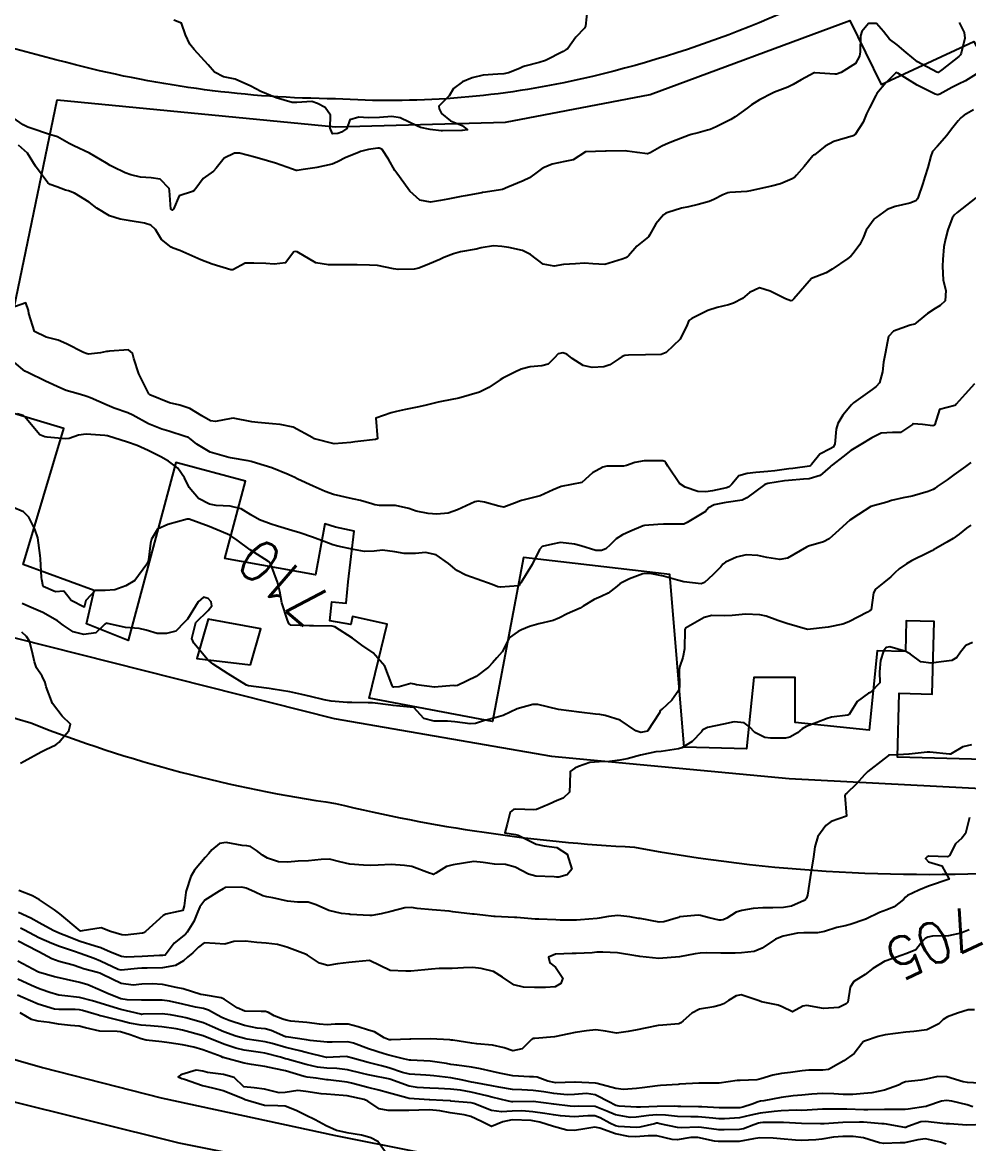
# Model space of a CAD drawing. Header units: metres. Extents: x 292545 to 299085, y 7450245 to 7463078.
# Drawn here: x 293014.6 to 293106.2, y 7462746.6 to 7462855.1 of the extents above; entities that cross this region are included whole.
import ezdxf
from ezdxf.enums import TextEntityAlignment as Align

# ---------------------------------------------------------------- set-up
doc = ezdxf.new("R2010")
doc.units = ezdxf.units.M
for name, color, linetype in [('Cotas', 45, 'Continuous'), ('Curvas de Nivel 1m', 11, 'Continuous'), ('Curvas de Nivel 5m', 15, 'Continuous'), ('Edificações', 30, 'Continuous'), ('Linha Férrea', 20, 'Continuous'), ('Vias Primárias', 230, 'Continuous')]:
    doc.layers.add(name, color=color, linetype=linetype)
doc.styles.add('Style-STANDARD', font='STANDARD.shx')

msp = doc.modelspace()

# ---------------------------------------------------------------- linework, layer by layer
at = {"layer": 'Curvas de Nivel 1m', "flags": 128}
for points, elevation in [([(293069.28, 7462856.59), (293069.09, 7462854.76), (293069.01, 7462854.59), (293068.15, 7462853.7), (293067.38, 7462852.61), (293067.3, 7462852.54), (293067.23, 7462852.5), (293066.94, 7462852.32), (293065.22, 7462851.46), (293064.61, 7462851.25), (293063.22, 7462850.91), (293063.04, 7462850.84), (293062.7, 7462850.67), (293061.65, 7462850.24), (293061.21, 7462850.15), (293060.62, 7462850.11), (293059.21, 7462850.04), (293058.14, 7462849.78), (293057.2, 7462849.39), (293056.32, 7462848.74), (293055.91, 7462848.02), (293055.17, 7462847.29), (293054.9, 7462847.03), (293054.94, 7462846.76), (293055.16, 7462846.31), (293056.02, 7462845.62), (293057.15, 7462845.16), (293057.67, 7462844.72), (293057.2, 7462844.67), (293057.14, 7462844.67), (293055.26, 7462844.64), (293055.14, 7462844.64), (293054.08, 7462844.77), (293053.14, 7462844.96), (293052.83, 7462845.1), (293051.15, 7462845.9), (293050.37, 7462846.03), (293049.15, 7462845.93), (293048.08, 7462845.91), (293047.15, 7462845.97), (293046.3, 7462845.71), (293046.01, 7462844.86), (293045.5, 7462844.5), (293045.14, 7462844.39), (293044.6, 7462844.34), (293044.38, 7462844.88), (293044.41, 7462846.14), (293043.9, 7462846.89), (293043.17, 7462847.28), (293042.6, 7462847.48), (293041.17, 7462847.37), (293040.72, 7462847.38), (293039.18, 7462847.83), (293037.69, 7462848.46), (293037.19, 7462848.71), (293036.72, 7462848.97), (293035.2, 7462849.65), (293034.08, 7462849.88), (293033.21, 7462850.32), (293032.57, 7462851.03), (293031.24, 7462852.51), (293030.8, 7462853.04), (293030.38, 7462853.92), (293030, 7462855.05), (293029.27, 7462855.34)], 716), ([(293106.9, 7462850.14), (293105.86, 7462849.49), (293105.2, 7462849.16), (293104.54, 7462848.83), (293103.38, 7462848.19), (293103.18, 7462848.13), (293102.92, 7462848.19), (293101.2, 7462849.05), (293099.32, 7462850.23), (293099.21, 7462850.27), (293099.08, 7462850.23), (293098.15, 7462849.29), (293097.29, 7462848.26), (293097.25, 7462848.19), (293097.18, 7462848.07), (293096.57, 7462846.87), (293096.3, 7462846.27), (293095.95, 7462845.48), (293095.2, 7462844.28), (293095.17, 7462844.24), (293095.13, 7462844.21), (293095.01, 7462844.16), (293093.13, 7462843.6), (293092.29, 7462843.16), (293091.24, 7462842.33), (293091.17, 7462842.27), (293091.11, 7462842.21), (293090.24, 7462841.2), (293089.52, 7462840.35), (293089.31, 7462840.13), (293089.09, 7462839.98), (293087.95, 7462839.5), (293087.08, 7462839.28), (293086.34, 7462839.12), (293085.07, 7462838.82), (293084.7, 7462838.77), (293083.07, 7462838.67), (293082.86, 7462838.64), (293082.39, 7462838.44), (293081.53, 7462837.98), (293081.06, 7462837.81), (293080, 7462837.52), (293079.06, 7462837.29), (293078.4, 7462837.14), (293077.05, 7462836.72), (293076.88, 7462836.66), (293076.63, 7462836.5), (293075.9, 7462835.64), (293075.29, 7462834.52), (293075.18, 7462834.36), (293075.02, 7462834.23), (293074.07, 7462833.47), (293073.26, 7462832.54), (293073.12, 7462832.41), (293072.99, 7462832.35), (293072.66, 7462832.21), (293070.98, 7462831.7), (293069.81, 7462831.76), (293068.99, 7462831.83), (293068.13, 7462831.75), (293066.98, 7462831.68), (293066.07, 7462831.55), (293064.99, 7462831.74), (293063.79, 7462832.65), (293063.01, 7462833.05), (293061.67, 7462833.34), (293061.01, 7462833.44), (293060.21, 7462833.5), (293059.01, 7462833.3), (293058.53, 7462833.19), (293057, 7462832.92), (293056.33, 7462832.74), (293055.39, 7462832.36), (293054.99, 7462832.19), (293054.01, 7462831.75), (293052.98, 7462831.33), (293052.51, 7462831.25), (293050.98, 7462831.22), (293050.52, 7462831.28), (293048.98, 7462831.59), (293048.18, 7462831.64), (293046.99, 7462831.66), (293046.19, 7462831.66), (293044.98, 7462831.65), (293044.22, 7462831.65), (293042.99, 7462831.85), (293041.19, 7462832.92), (293041, 7462832.97), (293040.89, 7462832.92), (293040.07, 7462831.85), (293038.98, 7462831.72), (293038.15, 7462831.79), (293036.99, 7462831.83), (293036.16, 7462831.81), (293034.98, 7462831.19), (293034.77, 7462831.19), (293032.98, 7462831.73), (293031.86, 7462832.16), (293031, 7462832.53), (293029.84, 7462833.06), (293029.21, 7462833.28), (293029.01, 7462833.36), (293028.07, 7462834.13), (293027.48, 7462835.08), (293027.03, 7462835.5), (293026.43, 7462835.7), (293025.04, 7462835.92), (293024.06, 7462836.1), (293023.04, 7462836.42), (293021.82, 7462837.15), (293021.06, 7462837.72), (293019.65, 7462838.59), (293019.07, 7462838.82), (293018.79, 7462838.9), (293017.95, 7462839.2), (293017.31, 7462839.44), (293017.08, 7462839.61), (293015.89, 7462841.22), (293015.11, 7462842.47), (293014.24, 7462843.24)], 714), ([(293106.64, 7462846.67), (293105.75, 7462846.15), (293105.41, 7462845.91), (293105.15, 7462845.6), (293104.51, 7462844.8), (293104.05, 7462844.18), (293103.12, 7462843.11), (293102.66, 7462842.65), (293102.5, 7462842.2), (293102.21, 7462841.09), (293101.94, 7462840.2), (293101.73, 7462839.55), (293101.29, 7462838.21), (293101.22, 7462838.05), (293101.06, 7462837.87), (293100.48, 7462837.64), (293099.05, 7462837.32), (293098.28, 7462837.02), (293097.21, 7462836.26), (293097.12, 7462836.18), (293097.04, 7462836.09), (293096.27, 7462835.03), (293095.96, 7462834.27), (293095.65, 7462833.64), (293095, 7462832.75), (293094.77, 7462832.51), (293094.47, 7462832.29), (293092.98, 7462831.24), (293092.39, 7462830.9), (293090.97, 7462830.33), (293089.27, 7462828.36), (293089.1, 7462828.21), (293088.95, 7462828.17), (293088.46, 7462828.36), (293086.96, 7462829.11), (293085.92, 7462829.44), (293084.96, 7462829), (293084.3, 7462828.41), (293083.41, 7462827.96), (293082.94, 7462827.8), (293081.85, 7462827.53), (293080.93, 7462827.24), (293080.41, 7462826.98), (293079.39, 7462826.47), (293079.1, 7462826.28), (293078.92, 7462825.84), (293078.27, 7462824.48), (293076.89, 7462823.17), (293076.41, 7462822.98), (293074.89, 7462822.94), (293073.26, 7462822.92), (293072.89, 7462822.87), (293072.65, 7462822.78), (293072.31, 7462822.56), (293071.45, 7462821.99), (293070.87, 7462821.8), (293069.73, 7462821.73), (293068.87, 7462821.91), (293067.82, 7462822.61), (293067.29, 7462823.01), (293066.89, 7462823.15), (293066.46, 7462823.06), (293066.08, 7462822.63), (293065.48, 7462822.03), (293064.87, 7462821.87), (293063.74, 7462821.78), (293062.87, 7462821.55), (293062.25, 7462821.28), (293061.1, 7462820.69), (293060.85, 7462820.53), (293059.75, 7462819.79), (293058.84, 7462819.32), (293056.83, 7462818.74), (293055.15, 7462818.43), (293054.83, 7462818.36), (293053.55, 7462818.05), (293052.82, 7462817.89), (293051.67, 7462817.65), (293050.82, 7462817.46), (293050.3, 7462817.33), (293048.81, 7462816.83), (293048.96, 7462814.83), (293048.84, 7462814.77), (293048.78, 7462814.76), (293047.07, 7462814.56), (293046.78, 7462814.53), (293046.39, 7462814.47), (293044.78, 7462814.32), (293042.86, 7462814.82), (293042.78, 7462814.86), (293042.75, 7462814.87), (293042.7, 7462814.9), (293040.8, 7462815.94), (293039.55, 7462816.2), (293038.8, 7462816.26), (293037.38, 7462816.39), (293036.81, 7462816.46), (293035, 7462816.81), (293034.81, 7462816.8), (293033.31, 7462816.51), (293032.81, 7462816.57), (293031.96, 7462817.03), (293030.82, 7462817.75), (293029.84, 7462818.07), (293028.83, 7462818.3), (293026.94, 7462819.09), (293026.83, 7462819.17), (293025.88, 7462821.1), (293025.39, 7462822.6), (293025.25, 7462823.11), (293024.89, 7462823.44), (293023.04, 7462823.3), (293022.88, 7462823.27), (293022.76, 7462823.26), (293022.17, 7462823.15), (293021.02, 7462823.02), (293020.88, 7462823.04), (293020.52, 7462823.16), (293018.89, 7462824.01), (293018.07, 7462824.36), (293016.9, 7462824.67), (293015.78, 7462825.22), (293015.22, 7462826.94), (293015.19, 7462827.23), (293014.94, 7462827.98), (293012.93, 7462827.26)], 713), ([(293106.86, 7462838.14), (293105.05, 7462836.74), (293104.76, 7462836.46), (293104.58, 7462836.17), (293104.15, 7462835.06), (293103.92, 7462834.18), (293103.78, 7462833.41), (293103.68, 7462832.18), (293103.63, 7462831.54), (293103.69, 7462830.18), (293103.96, 7462829.18), (293103.91, 7462828.18), (293103.41, 7462827.72), (293102.94, 7462827.42), (293102.18, 7462826.95), (293101.29, 7462826.21), (293101.09, 7462826.04), (293100.92, 7462825.93), (293100.52, 7462825.82), (293098.91, 7462825.24), (293098.43, 7462824.72), (293098.32, 7462824.25), (293098.09, 7462823.04), (293097.94, 7462822.25), (293097.82, 7462821.29), (293097.53, 7462820.25), (293097.23, 7462819.87), (293096.85, 7462819.58), (293095.04, 7462818.29), (293094.92, 7462818.2), (293094.83, 7462818.12), (293094.01, 7462817.11), (293093.52, 7462816.3), (293093.35, 7462815.75), (293093.22, 7462814.31), (293093.07, 7462814.02), (293092.78, 7462813.86), (293091.76, 7462813.34), (293090.97, 7462812.33), (293090.87, 7462812.22), (293090.76, 7462812.18), (293089.15, 7462811.96), (293088.76, 7462811.91), (293087.42, 7462811.71), (293086.75, 7462811.64), (293085.58, 7462811.56), (293084.75, 7462811.47), (293083.93, 7462811.23), (293083.25, 7462810.42), (293083, 7462810.16), (293082.73, 7462810.06), (293081.38, 7462809.78), (293080.73, 7462809.68), (293079.98, 7462809.71), (293078.73, 7462810.13), (293078.2, 7462810.49), (293077.07, 7462812.18), (293076.88, 7462812.5), (293076.76, 7462812.62), (293076.57, 7462812.7), (293074.76, 7462812.7), (293073.87, 7462812.53), (293073.08, 7462812.22), (293072.76, 7462812.16), (293071.16, 7462812.16), (293070.76, 7462812.08), (293069.79, 7462811.54), (293068.73, 7462810.59), (293066.73, 7462810.19), (293065.98, 7462809.89), (293064.72, 7462809.31), (293062.91, 7462808.86), (293062.71, 7462808.79), (293062.49, 7462808.67), (293061.19, 7462808.2), (293060.71, 7462808.29), (293059.31, 7462808.7), (293058.71, 7462808.79), (293058.38, 7462808.71), (293056.7, 7462807.93), (293055.82, 7462807.63), (293054.7, 7462807.52), (293053.88, 7462807.59), (293052.7, 7462807.81), (293052, 7462808.08), (293050.71, 7462808.35), (293049.16, 7462808.37), (293048.71, 7462808.44), (293048.41, 7462808.53), (293047.31, 7462808.84), (293046.71, 7462808.99), (293046.55, 7462809.02), (293044.72, 7462809.42), (293043.9, 7462809.71), (293042.73, 7462810.25), (293041.27, 7462810.92), (293040.9, 7462811.09), (293040.75, 7462811.16), (293040.32, 7462811.37), (293038.75, 7462812.02), (293037.25, 7462812.47), (293036.76, 7462812.61), (293036.47, 7462812.69), (293034.76, 7462812.97), (293034.57, 7462813), (293032.77, 7462813.54), (293031.5, 7462814.31), (293030.78, 7462814.87), (293030.67, 7462814.93), (293030.35, 7462815.05), (293028.79, 7462815.55), (293028.11, 7462815.76), (293026.8, 7462816.27), (293025.29, 7462817.11), (293024.82, 7462817.33), (293023.48, 7462817.79), (293022.82, 7462818.08), (293021.19, 7462818.79), (293020.83, 7462818.92), (293020.65, 7462818.98), (293020, 7462819.17), (293018.84, 7462819.51), (293018.32, 7462819.71), (293016.85, 7462820.41), (293015.12, 7462821.23), (293014.86, 7462821.38), (293013.83, 7462822.2)], 712), ([(293106.75, 7462820.14), (293105.82, 7462819.13), (293104.97, 7462818.17), (293104.91, 7462818.09), (293104.83, 7462818.05), (293103.36, 7462817.65), (293102.9, 7462816.19), (293102.86, 7462816.13), (293102.8, 7462816.1), (293102.71, 7462816.09), (293101.71, 7462816.21), (293100.8, 7462816.27), (293100.77, 7462816.26), (293100.73, 7462816.22), (293099.58, 7462815.44), (293098.79, 7462815.43), (293097.7, 7462815.35), (293096.79, 7462814.9), (293095.73, 7462814.28), (293094.78, 7462813.68), (293094, 7462813.07), (293092.99, 7462812.31), (293092.86, 7462812.21), (293092.76, 7462812.09), (293091.8, 7462811.27), (293090.74, 7462810.95), (293090.18, 7462810.9), (293088.74, 7462810.79), (293088.36, 7462810.75), (293086.73, 7462810.48), (293086.65, 7462810.46), (293086.44, 7462810.38), (293084.72, 7462809.1), (293084.25, 7462808.89), (293082.72, 7462808.65), (293082.52, 7462808.63), (293081.56, 7462808.44), (293081.01, 7462808.15), (293080.71, 7462807.79), (293078.94, 7462806.72), (293078.69, 7462806.58), (293078.61, 7462806.56), (293076.69, 7462806.55), (293076.65, 7462806.55), (293076.09, 7462806.51), (293074.79, 7462806.42), (293074.69, 7462806.4), (293073.38, 7462805.84), (293072.68, 7462805.53), (293072.08, 7462805.15), (293071.47, 7462804.56), (293071.05, 7462804.18), (293070.66, 7462804), (293070.1, 7462804.02), (293068.66, 7462804.46), (293068.02, 7462804.61), (293066.67, 7462804.77), (293066.52, 7462804.76), (293065.89, 7462804.63), (293064.9, 7462804.4), (293064.66, 7462804.1), (293063.92, 7462802.65), (293062.84, 7462800.89), (293062.71, 7462800.67), (293062.67, 7462800.62), (293062.62, 7462800.6), (293060.86, 7462800.45), (293060.62, 7462800.49), (293060.05, 7462800.7), (293058.63, 7462801.23), (293057.52, 7462801.61), (293056.64, 7462802.08), (293055.85, 7462802.75), (293054.65, 7462803.58), (293053.61, 7462803.81), (293052.65, 7462803.73), (293051.56, 7462803.7), (293050.65, 7462803.87), (293049.44, 7462804.04), (293048.65, 7462803.95), (293047.72, 7462803.91), (293046.66, 7462804.09), (293045.13, 7462804.41), (293044.66, 7462804.56), (293043.8, 7462804.89), (293042.68, 7462805.3), (293041.47, 7462805.71), (293040.68, 7462805.95), (293039.28, 7462806.35), (293038.69, 7462806.54), (293037.55, 7462806.96), (293036.7, 7462807.46), (293035.77, 7462808.05), (293034.71, 7462808.29), (293033.36, 7462808.36), (293032.71, 7462808.5), (293031.65, 7462809.03), (293030.73, 7462810.12), (293030.29, 7462811.05), (293029.66, 7462811.97), (293028.76, 7462812.65), (293028.01, 7462813.08), (293026.77, 7462813.7), (293025.71, 7462814.17), (293024.78, 7462814.51), (293022.83, 7462815.1), (293022.79, 7462815.11), (293022.58, 7462815.14), (293020.79, 7462815.28), (293020.04, 7462815.17), (293019.12, 7462814.85), (293018.79, 7462814.81), (293017.02, 7462814.97), (293016.79, 7462815), (293016.3, 7462815.21), (293014.81, 7462816.98), (293014.67, 7462817.09), (293014.11, 7462817.24)], 711), ([(293106.37, 7462806.47), (293105.97, 7462806.16), (293105.25, 7462805.59), (293104.67, 7462805.17), (293104.05, 7462804.8), (293102.99, 7462804.19), (293102.78, 7462804.07), (293102.66, 7462804.01), (293102.28, 7462803.81), (293100.65, 7462803), (293100.15, 7462802.72), (293099.44, 7462802.23), (293099.04, 7462801.84), (293098.63, 7462801.45), (293097.95, 7462800.92), (293097.15, 7462800.25), (293096.95, 7462799.92), (293096.73, 7462798.26), (293096.66, 7462798.2), (293096.59, 7462798.16), (293096.37, 7462798.04), (293094.58, 7462797.09), (293094.01, 7462796.87), (293092.58, 7462796.59), (293090.57, 7462796.34), (293088.58, 7462796.93), (293087.72, 7462797.23), (293086.59, 7462797.64), (293085.98, 7462797.79), (293084.59, 7462797.84), (293083.3, 7462797.71), (293082.59, 7462797.69), (293081.33, 7462797.7), (293080.58, 7462797.51), (293078.76, 7462796.48), (293078.7, 7462796.35), (293078.69, 7462794.48), (293078.53, 7462793.65), (293078.22, 7462792.79), (293078.17, 7462792.48), (293078.19, 7462790.8), (293078.12, 7462790.48), (293077.46, 7462789.52), (293076.47, 7462788.61), (293076.41, 7462788.57), (293076.33, 7462788.5), (293076.27, 7462788.3), (293075.11, 7462786.52), (293074.45, 7462786.39), (293073.97, 7462786.53), (293072.46, 7462787.58), (293070.99, 7462788.04), (293070.47, 7462788.12), (293070.06, 7462788.17), (293068.47, 7462788.35), (293066.47, 7462788.62), (293064.48, 7462789.11), (293064.01, 7462789.11), (293062.47, 7462788.67), (293061.12, 7462788.03), (293060.46, 7462787.85), (293059.31, 7462787.55), (293058.46, 7462787.27), (293057.95, 7462787.23), (293056.46, 7462787.42), (293055.74, 7462787.47), (293054.46, 7462787.47), (293053.44, 7462787.75), (293052.5, 7462788.79), (293052.47, 7462788.81), (293052.45, 7462788.81), (293050.48, 7462789), (293050.25, 7462789.03), (293048.48, 7462789.24), (293048.06, 7462789.26), (293046.48, 7462789.28), (293046.05, 7462789.3), (293044.49, 7462789.43), (293043.81, 7462789.56), (293042.49, 7462789.86), (293041.65, 7462790.07), (293040.5, 7462790.33), (293038.88, 7462790.57), (293038.5, 7462790.63), (293038.22, 7462790.67), (293036.5, 7462790.91), (293036.3, 7462790.98), (293034.51, 7462792.05), (293033.07, 7462793.01), (293032.53, 7462793.45), (293031.21, 7462795.04), (293031.02, 7462795.5), (293031.38, 7462797.04), (293032.58, 7462798.2), (293032.95, 7462798.66), (293032.89, 7462799.02), (293032.6, 7462799.37), (293032.14, 7462799.48), (293031.61, 7462799.03), (293030.58, 7462797.37), (293030.43, 7462797.2), (293030.28, 7462797.05), (293029.44, 7462796.18), (293028.56, 7462795.98), (293027.66, 7462795.98), (293026.57, 7462796.3), (293025.92, 7462796.45), (293024.57, 7462796.56), (293022.73, 7462796.98), (293022.57, 7462796.88), (293021.7, 7462796.02), (293020.56, 7462795.87), (293019.52, 7462796.13), (293018.57, 7462796.76), (293018.01, 7462797.2), (293016.58, 7462798), (293015.22, 7462798.59), (293014.6, 7462798.87)], 709), ([(293014.41, 7462783.41), (293014.78, 7462783.6), (293016.43, 7462784.5), (293016.89, 7462784.74), (293017.84, 7462785.2), (293018.18, 7462785.45), (293018.44, 7462785.77), (293019.09, 7462786.54), (293019.26, 7462787.18), (293018.46, 7462787.98), (293017.52, 7462789.2), (293016.92, 7462790.79), (293016.8, 7462791.21), (293016.51, 7462791.83), (293015.96, 7462792.66), (293015.77, 7462793.22), (293015.55, 7462794.23), (293015.29, 7462795.23), (293015, 7462795.68), (293014.56, 7462796.11)], 708), ([(293106.55, 7462795.1), (293105.9, 7462794.81), (293105.38, 7462794.16), (293105.04, 7462793.66), (293104.53, 7462793.37), (293103.5, 7462793.22), (293102.53, 7462793.09), (293101.56, 7462793.23), (293100.54, 7462793.97), (293100.08, 7462794.22), (293098.55, 7462794.67), (293098.19, 7462794.6), (293097.94, 7462794.25), (293097.65, 7462793.37), (293097.56, 7462792.25), (293097.57, 7462791.19), (293096.68, 7462790.27), (293096.49, 7462790.19), (293095.37, 7462789.39), (293094.72, 7462788.29), (293094.62, 7462788.14), (293094.47, 7462788.07), (293092.89, 7462787.88), (293092.47, 7462787.75), (293091.48, 7462787.34), (293090.46, 7462786.98), (293090.05, 7462786.75), (293089.61, 7462786.35), (293088.88, 7462785.92), (293088.45, 7462785.85), (293086.99, 7462785.83), (293086.45, 7462785.89), (293085.47, 7462786.39), (293084.98, 7462786.92), (293084.46, 7462787.32), (293083.48, 7462787.41), (293082.46, 7462787.19), (293080.89, 7462786.88), (293080.45, 7462786.65), (293080.37, 7462786.54), (293080.32, 7462786.46), (293079.41, 7462785.5), (293078.43, 7462784.91), (293078.11, 7462784.8), (293076.42, 7462784.55), (293075.89, 7462784.51), (293074.43, 7462784.18), (293073.13, 7462783.84), (293072.42, 7462783.69), (293071.42, 7462783.56), (293070.42, 7462783.55), (293069.51, 7462783.49), (293068.41, 7462783.1), (293068.07, 7462782.94), (293067.61, 7462782.61), (293067.59, 7462781.41), (293067.55, 7462780.61), (293066.94, 7462780.04), (293066.37, 7462779.79), (293065.57, 7462779.43), (293064.36, 7462778.93), (293064.11, 7462778.9), (293062.37, 7462778.96), (293062.12, 7462778.92), (293061.8, 7462778.68), (293061.51, 7462777.52), (293061.28, 7462776.68), (293062.33, 7462776.52), (293062.57, 7462776.43), (293064.32, 7462775.56), (293065.09, 7462775.41), (293066.32, 7462775.25), (293067.32, 7462774.61), (293067.76, 7462773.14), (293067.32, 7462772.61), (293066.51, 7462772.38), (293066.28, 7462772.39), (293066.06, 7462772.41), (293064.28, 7462772.46), (293063.58, 7462772.66), (293062.29, 7462773.36), (293061.36, 7462773.61), (293060.3, 7462773.65), (293059.19, 7462773.81), (293058.3, 7462773.89), (293057.29, 7462773.74), (293056.3, 7462773.57), (293055.64, 7462773.4), (293054.62, 7462772.76), (293054.39, 7462772.65), (293054.28, 7462772.67), (293054.22, 7462772.7), (293054.01, 7462772.76), (293052.29, 7462773.4), (293051.57, 7462773.52), (293050.29, 7462773.59), (293049.02, 7462773.55), (293048.3, 7462773.51), (293047.6, 7462773.54), (293046.3, 7462773.64), (293045.32, 7462773.85), (293044.31, 7462774.11), (293043.51, 7462774.1), (293042.3, 7462773.96), (293041.28, 7462773.94), (293040.3, 7462773.84), (293039.38, 7462773.86), (293038.31, 7462774.22), (293037.85, 7462774.5), (293037.25, 7462774.97), (293036.68, 7462775.34), (293036.32, 7462775.4), (293035.86, 7462775.44), (293034.32, 7462775.72), (293033.69, 7462775.64), (293032.94, 7462775.01), (293032.65, 7462774.68), (293032.31, 7462774.27), (293031.26, 7462773.04), (293030.9, 7462772.43), (293030.46, 7462771.05), (293030.43, 7462770.88), (293030.25, 7462769.6), (293030.14, 7462769.16), (293029.69, 7462769.06), (293028.5, 7462768.81), (293028.24, 7462768.68), (293026.53, 7462767.1), (293026.33, 7462766.99), (293026.22, 7462766.96), (293024.56, 7462766.77), (293024.22, 7462766.79), (293023.15, 7462767.13), (293022.23, 7462767.46), (293020.4, 7462767.17), (293020.24, 7462767.16), (293020.2, 7462767.17), (293018.24, 7462768.82), (293017.72, 7462769.2), (293016.25, 7462770.19), (293015.6, 7462770.56), (293014.26, 7462771.1)], 708), ([(293106.44, 7462785.2), (293105.62, 7462784.98), (293104.42, 7462784.29), (293104.32, 7462784.27), (293102.43, 7462784.48), (293102.16, 7462784.47), (293100.42, 7462784.28), (293100.37, 7462784.28), (293099.34, 7462784.23), (293098.48, 7462784.18), (293098.42, 7462784.16), (293098.01, 7462783.84), (293096.41, 7462782.61), (293096.24, 7462782.44), (293096.1, 7462782.27), (293095.29, 7462781.38), (293094.38, 7462780.5), (293094.27, 7462780.4), (293094.2, 7462780.29), (293094.35, 7462778.29), (293092.88, 7462777.78), (293092.34, 7462777.39), (293091.59, 7462776.32), (293091.29, 7462775.3), (293091.16, 7462774.33), (293090.93, 7462772.97), (293090.83, 7462772.33), (293090.57, 7462770.64), (293090.47, 7462770.34), (293090.39, 7462770.21), (293090.26, 7462770.12), (293089.02, 7462769.58), (293088.25, 7462769.43), (293087.23, 7462769.4), (293086.25, 7462769.4), (293085.32, 7462769.33), (293084.24, 7462769.15), (293083.67, 7462768.99), (293082.76, 7462768.42), (293082.42, 7462768.24), (293082.23, 7462768.2), (293082.02, 7462768.22), (293081.07, 7462768.45), (293080.24, 7462768.68), (293080, 7462768.7), (293078.24, 7462768.53), (293078.2, 7462768.52), (293078.09, 7462768.48), (293076.68, 7462768.05), (293076.24, 7462768.03), (293074.4, 7462768.36), (293074.24, 7462768.39), (293073.4, 7462768.54), (293072.24, 7462768.65), (293071.31, 7462768.56), (293070.42, 7462768.4), (293070.24, 7462768.38), (293068.6, 7462768.24), (293068.24, 7462768.21), (293066.64, 7462768.22), (293066.24, 7462768.24), (293064.57, 7462768.32), (293064.24, 7462768.32), (293062.45, 7462768.46), (293062.24, 7462768.47), (293060.36, 7462768.57), (293060.24, 7462768.58), (293059.17, 7462768.71), (293058.33, 7462768.8), (293058.24, 7462768.81), (293058.15, 7462768.81), (293056.25, 7462769.03), (293055.92, 7462769.07), (293054.25, 7462769.21), (293052.81, 7462769.34), (293052.25, 7462769.43), (293051.63, 7462769.42), (293050.25, 7462769.05), (293049.33, 7462768.82), (293048.42, 7462768.66), (293048.24, 7462768.66), (293046.33, 7462768.77), (293046.24, 7462768.78), (293045.5, 7462768.87), (293044.25, 7462769.14), (293043.04, 7462769.69), (293042.25, 7462769.97), (293041.24, 7462769.94), (293040.25, 7462770.04), (293038.84, 7462770.36), (293038.26, 7462770.47), (293037.88, 7462770.58), (293037.06, 7462770.97), (293036.27, 7462771.32), (293035.83, 7462771.42), (293034.27, 7462771.38), (293034.02, 7462771.25), (293033.66, 7462771.01), (293032.25, 7462770.14), (293031.77, 7462769.51), (293031.6, 7462769.04), (293031.21, 7462768.07), (293030.54, 7462767.05), (293030.4, 7462766.87), (293030.22, 7462766.73), (293029.28, 7462765.98), (293028.63, 7462765.07), (293028.42, 7462764.84), (293028.19, 7462764.78), (293027.89, 7462764.78), (293026.19, 7462764.71), (293024.66, 7462764.64), (293024.19, 7462764.69), (293023.12, 7462765.13), (293022.2, 7462765.55), (293021.64, 7462765.71), (293020.21, 7462766.15), (293018.64, 7462766.77), (293018.22, 7462766.93), (293017.6, 7462767.2), (293016.23, 7462767.96), (293015.42, 7462768.41), (293014.24, 7462768.96)], 707), ([(293106.24, 7462778.15), (293105.88, 7462776.62), (293105.5, 7462776.16), (293104.9, 7462775.59), (293104.31, 7462774.46), (293104.14, 7462774.34), (293102.31, 7462774.4), (293102.15, 7462774.36), (293102.01, 7462774.2), (293102.3, 7462773.87), (293103.58, 7462773.47), (293104.28, 7462772.17), (293102.28, 7462771.52), (293101.35, 7462771.13), (293100.27, 7462770.61), (293100.05, 7462770.43), (293099.86, 7462770.22), (293098.98, 7462769.51), (293098.25, 7462769.21), (293097.54, 7462768.96), (293096.23, 7462768.32), (293096.2, 7462768.3), (293096.11, 7462768.27), (293094.72, 7462767.79), (293094.23, 7462767.68), (293093.42, 7462767.5), (293092.22, 7462767.12), (293091.55, 7462767), (293090.22, 7462766.99), (293089.61, 7462766.96), (293088.22, 7462766.67), (293087.47, 7462766.37), (293086.2, 7462765.5), (293085.43, 7462765.17), (293084.2, 7462765.04), (293083.58, 7462765.03), (293082.2, 7462765.03), (293080.79, 7462765.04), (293080.2, 7462765.02), (293079.72, 7462764.94), (293078.19, 7462764.67), (293076.19, 7462764.51), (293074.37, 7462764.71), (293074.19, 7462764.73), (293073.96, 7462764.76), (293072.2, 7462765.04), (293070.76, 7462765.13), (293070.2, 7462765.1), (293069.74, 7462765.05), (293068.2, 7462764.98), (293067.82, 7462764.98), (293066.2, 7462764.93), (293065.51, 7462764.63), (293065.64, 7462764.08), (293066.18, 7462763.65), (293066.91, 7462762.61), (293066.7, 7462762.07), (293066.15, 7462761.77), (293065.23, 7462761.71), (293064.16, 7462761.7), (293063.09, 7462761.73), (293062.16, 7462761.96), (293061.05, 7462762.68), (293060.18, 7462763.23), (293059.01, 7462763.54), (293058.18, 7462763.62), (293057.3, 7462763.61), (293056.18, 7462763.54), (293054.94, 7462763.52), (293054.18, 7462763.48), (293053.55, 7462763.4), (293052.18, 7462763.29), (293051.71, 7462763.27), (293050.18, 7462763.35), (293049.19, 7462763.83), (293048.19, 7462764.3), (293046.85, 7462764.19), (293046.19, 7462764.1), (293045.09, 7462763.97), (293044.18, 7462763.81), (293043.35, 7462764.06), (293042.19, 7462764.81), (293041.99, 7462764.91), (293040.2, 7462765.6), (293039.29, 7462765.85), (293038.2, 7462765.99), (293037.3, 7462766.05), (293036.2, 7462766.17), (293035.06, 7462766.14), (293034.21, 7462765.88), (293033.26, 7462765.96), (293032.21, 7462766.03), (293031.64, 7462765.6), (293031.09, 7462765.04), (293030.59, 7462764.64), (293030.19, 7462764.29), (293029.42, 7462763.82), (293028.18, 7462763.59), (293026.67, 7462763.58), (293026.18, 7462763.57), (293025.75, 7462763.53), (293024.18, 7462763.36), (293023.87, 7462763.43), (293022.18, 7462764.24), (293021.54, 7462764.5), (293020.19, 7462764.99), (293019.66, 7462765.18), (293018.2, 7462765.67), (293017.45, 7462765.95), (293016.21, 7462766.49), (293014.8, 7462767.23), (293014.43, 7462767.44)], 706), ([(293106.75, 7462759.53), (293106.13, 7462759.53), (293105.08, 7462759.21), (293104.12, 7462758.87), (293103.71, 7462758.58), (293103.29, 7462758.18), (293102.11, 7462757.58), (293100.88, 7462757.44), (293100.1, 7462757.38), (293099.1, 7462757.23), (293098.1, 7462757.1), (293097.42, 7462756.94), (293096.1, 7462756.51), (293095.95, 7462756.42), (293095.84, 7462756.27), (293095.08, 7462755.29), (293094.08, 7462754.6), (293093.59, 7462754.3), (293092.62, 7462753.75), (293092.06, 7462753.69), (293090.72, 7462753.68), (293090.06, 7462753.61), (293088.94, 7462753.47), (293088.06, 7462753.36), (293087.23, 7462753.19), (293086.05, 7462752.84), (293085.68, 7462752.76), (293084.05, 7462752.7), (293083.78, 7462752.68), (293082.04, 7462752.44), (293080.08, 7462752.43), (293080.05, 7462752.43), (293078.2, 7462752.32), (293078.05, 7462752.31), (293076.35, 7462752.2), (293076.05, 7462752.17), (293074.58, 7462751.99), (293074.04, 7462751.92), (293072.76, 7462751.82), (293072.04, 7462751.91), (293070.23, 7462752.4), (293070.05, 7462752.43), (293068.11, 7462752.54), (293068.05, 7462752.54), (293066.2, 7462752.47), (293066.05, 7462752.48), (293065.44, 7462752.63), (293064.41, 7462753), (293064.06, 7462753.04), (293063.67, 7462753.04), (293062.06, 7462753.15), (293060.77, 7462753.4), (293060.06, 7462753.57), (293058.94, 7462753.83), (293058.07, 7462753.99), (293056.64, 7462754.16), (293056.07, 7462754.25), (293055.65, 7462754.32), (293054.07, 7462754.55), (293052.21, 7462754.65), (293052.07, 7462754.66), (293051.48, 7462754.8), (293050.08, 7462755.15), (293049.63, 7462755.27), (293048.09, 7462755.76), (293046.66, 7462756.29), (293046.1, 7462756.42), (293044.57, 7462756.41), (293044.1, 7462756.41), (293042.44, 7462756.56), (293042.1, 7462756.62), (293040.12, 7462756.92), (293040.07, 7462756.93), (293038.69, 7462757.53), (293038.11, 7462757.68), (293037.32, 7462757.76), (293036.11, 7462758), (293034.61, 7462758.51), (293034.12, 7462758.69), (293033.9, 7462758.79), (293033.5, 7462759.01), (293032.61, 7462759.51), (293032.13, 7462759.65), (293031.37, 7462759.8), (293030.13, 7462760.08), (293028.83, 7462760.37), (293028.14, 7462760.46), (293027.54, 7462760.48), (293026.14, 7462760.46), (293024.76, 7462760.49), (293024.14, 7462760.61), (293022.79, 7462761.13), (293022.15, 7462761.43), (293020.94, 7462761.94), (293020.16, 7462762.18), (293018.87, 7462762.48), (293018.17, 7462762.62), (293017.71, 7462762.74), (293016.17, 7462763.19), (293016.11, 7462763.22), (293014.18, 7462764.25)], 704), ([(293107.77, 7462752.41), (293106.05, 7462752.48), (293105.63, 7462752.57), (293104.06, 7462753.03), (293103.18, 7462753.07), (293102.05, 7462752.82), (293101.53, 7462752.73), (293100.05, 7462752.56), (293099.8, 7462752.47), (293099.38, 7462752.23), (293098.04, 7462751.75), (293096.79, 7462751.51), (293096.03, 7462751.42), (293094.97, 7462751.34), (293094.03, 7462751.34), (293093.12, 7462751.39), (293092.03, 7462751.44), (293090.99, 7462751.38), (293090.03, 7462751.28), (293089.19, 7462751.19), (293088.03, 7462751.03), (293086.36, 7462750.72), (293086.03, 7462750.68), (293085.79, 7462750.62), (293085.24, 7462750.4), (293084.31, 7462750.11), (293084.02, 7462750.05), (293083.63, 7462750.03), (293082.02, 7462750.04), (293080.34, 7462750.14), (293080.02, 7462750.15), (293078.33, 7462750.16), (293078.02, 7462750.18), (293077.72, 7462750.19), (293076.02, 7462750.18), (293074.43, 7462750.12), (293074.02, 7462750.11), (293072.35, 7462750.22), (293072.02, 7462750.28), (293071.83, 7462750.36), (293071.49, 7462750.56), (293070.03, 7462751.29), (293069.19, 7462751.43), (293068.03, 7462751.33), (293067.33, 7462751.31), (293066.04, 7462751.44), (293065.08, 7462751.59), (293064.04, 7462751.73), (293062.93, 7462751.77), (293062.04, 7462751.82), (293060.7, 7462752.04), (293060.04, 7462752.17), (293058.29, 7462752.48), (293058.05, 7462752.52), (293057.23, 7462752.73), (293056.06, 7462752.96), (293054.42, 7462753.13), (293054.06, 7462753.16), (293053.64, 7462753.19), (293052.06, 7462753.31), (293051.39, 7462753.47), (293050.06, 7462753.91), (293049.35, 7462754.1), (293048.07, 7462754.42), (293046.55, 7462754.86), (293046.07, 7462754.99), (293045.93, 7462755), (293044.07, 7462754.91), (293044.04, 7462754.92), (293042.08, 7462755.41), (293041.45, 7462755.55), (293040.09, 7462755.89), (293038.78, 7462756.27), (293038.09, 7462756.43), (293036.37, 7462756.7), (293036.1, 7462756.76), (293035.25, 7462756.99), (293034.11, 7462757.4), (293033, 7462757.9), (293032.12, 7462758.27), (293030.41, 7462758.76), (293030.12, 7462758.83), (293028.94, 7462759.06), (293028.12, 7462759.15), (293026.26, 7462759.1), (293026.12, 7462759.09), (293026.08, 7462759.1), (293024.13, 7462759.58), (293023.49, 7462759.77), (293022.13, 7462760.18), (293021.39, 7462760.41), (293020.15, 7462760.71), (293018.43, 7462760.91), (293018.15, 7462760.94), (293017.25, 7462761.2), (293016.43, 7462761.49), (293016.16, 7462761.6), (293015.48, 7462761.9), (293014.17, 7462762.5)], 703), ([(293106.59, 7462750.14), (293106.02, 7462750.32), (293104.54, 7462750.68), (293104.03, 7462750.76), (293103.53, 7462750.69), (293102.14, 7462750.2), (293102.05, 7462750.17), (293102.02, 7462750.17), (293100.33, 7462749.91), (293100.02, 7462749.87), (293099.66, 7462749.87), (293098.02, 7462749.89), (293096.43, 7462749.85), (293096.02, 7462749.86), (293094.38, 7462749.93), (293094.02, 7462749.92), (293093.64, 7462749.92), (293092.02, 7462749.9), (293090.54, 7462749.81), (293090.02, 7462749.8), (293089.48, 7462749.81), (293088.02, 7462749.75), (293087.35, 7462749.7), (293086.01, 7462749.53), (293085.09, 7462749.33), (293084.01, 7462749.09), (293082.56, 7462748.98), (293082.01, 7462748.99), (293081.42, 7462749.03), (293080.01, 7462749.16), (293079.3, 7462749.18), (293078.01, 7462749.22), (293076.84, 7462749.33), (293076.01, 7462749.37), (293075.23, 7462749.3), (293074.01, 7462749.13), (293073.43, 7462749.11), (293072.01, 7462749.37), (293071.17, 7462749.72), (293070.02, 7462750.16), (293068.41, 7462750.2), (293068.02, 7462750.18), (293067.61, 7462750.2), (293066.02, 7462750.39), (293064.02, 7462750.65), (293062.08, 7462750.61), (293062.02, 7462750.61), (293061.96, 7462750.61), (293061.66, 7462750.68), (293060.03, 7462751.09), (293059.54, 7462751.2), (293058.04, 7462751.56), (293057, 7462751.76), (293056.04, 7462751.86), (293054.88, 7462751.91), (293054.04, 7462751.96), (293052.8, 7462752.02), (293052.04, 7462752.15), (293050.16, 7462752.81), (293050.05, 7462752.84), (293048.38, 7462753.16), (293048.06, 7462753.23), (293047.53, 7462753.38), (293046.06, 7462753.73), (293045.04, 7462753.85), (293044.06, 7462753.88), (293043.16, 7462753.99), (293042.07, 7462754.24), (293040.24, 7462754.75), (293040.07, 7462754.8), (293039.97, 7462754.83), (293039.57, 7462754.94), (293038.08, 7462755.33), (293037.64, 7462755.41), (293036.08, 7462755.63), (293035.26, 7462755.82), (293034.09, 7462756.2), (293032.1, 7462757.03), (293030.11, 7462757.55), (293029.48, 7462757.69), (293028.11, 7462757.9), (293027.01, 7462757.99), (293026.11, 7462758.04), (293024.98, 7462758.25), (293024.12, 7462758.47), (293022.34, 7462758.92), (293022.12, 7462758.96), (293021.97, 7462759), (293021.52, 7462759.15), (293020.43, 7462759.47), (293020.13, 7462759.54), (293019.73, 7462759.57), (293018.13, 7462759.55), (293017.72, 7462759.6), (293016.14, 7462760.08), (293014.65, 7462760.73), (293014.15, 7462760.96)], 702), ([(293107.71, 7462748.43), (293106.01, 7462748.38), (293104.32, 7462748.49), (293104.01, 7462748.51), (293103.66, 7462748.53), (293102.01, 7462748.72), (293101.54, 7462748.68), (293100.29, 7462748.22), (293100.08, 7462748.14), (293100, 7462748.13), (293099.44, 7462748.23), (293098.23, 7462748.47), (293098.01, 7462748.49), (293097.76, 7462748.5), (293096.01, 7462748.65), (293095.62, 7462748.67), (293094.01, 7462748.61), (293092.19, 7462748.5), (293092, 7462748.49), (293091.84, 7462748.49), (293090, 7462748.52), (293088.26, 7462748.62), (293088.01, 7462748.63), (293086.24, 7462748.62), (293086, 7462748.6), (293085.84, 7462748.56), (293085.38, 7462748.4), (293084.39, 7462748.02), (293084, 7462747.94), (293082.53, 7462747.9), (293082, 7462747.92), (293080.31, 7462748.14), (293080, 7462748.17), (293078.35, 7462748.12), (293078, 7462748.13), (293076.28, 7462748.51), (293076.05, 7462748.56), (293076, 7462748.56), (293075.96, 7462748.55), (293075.78, 7462748.51), (293074.36, 7462748.16), (293074, 7462748.13), (293072.3, 7462748.25), (293072, 7462748.31), (293071.44, 7462748.56), (293070.51, 7462749.08), (293070.01, 7462749.26), (293069.32, 7462749.27), (293068.01, 7462749.17), (293066.67, 7462749.28), (293066.01, 7462749.37), (293065.15, 7462749.5), (293064.01, 7462749.67), (293062.93, 7462749.75), (293062.01, 7462749.72), (293060.98, 7462749.65), (293060.01, 7462749.78), (293058.29, 7462750.45), (293058.02, 7462750.52), (293056.06, 7462750.7), (293056.02, 7462750.71), (293055.99, 7462750.71), (293055.3, 7462750.75), (293054.02, 7462750.83), (293053.96, 7462750.83), (293052.03, 7462750.96), (293051.82, 7462751), (293050.03, 7462751.51), (293049.11, 7462751.75), (293048.04, 7462752.02), (293046.46, 7462752.44), (293046.05, 7462752.53), (293044.19, 7462752.75), (293044.05, 7462752.77), (293043.02, 7462752.9), (293042.16, 7462753.01), (293042.05, 7462753.03), (293041.88, 7462753.08), (293040.06, 7462753.61), (293038.98, 7462753.86), (293038.06, 7462754.05), (293036.79, 7462754.25), (293036.07, 7462754.38), (293034.18, 7462754.89), (293034.07, 7462754.92), (293034, 7462754.93), (293033.84, 7462755), (293032.08, 7462755.67), (293031.2, 7462755.92), (293030.09, 7462756.14), (293028.81, 7462756.35), (293028.09, 7462756.43), (293026.59, 7462756.6), (293026.1, 7462756.73), (293025.04, 7462757.11), (293024.11, 7462757.4), (293023.79, 7462757.44), (293022.11, 7462757.46), (293020.73, 7462757.78), (293020.11, 7462757.94), (293019.27, 7462758.02), (293018.11, 7462758.15), (293017.22, 7462758.31), (293016.12, 7462758.45), (293015.48, 7462758.59), (293014.4, 7462759.24)], 701)]:
    msp.add_lwpolyline(points, dxfattribs=dict(at, elevation=elevation))
at = {"layer": 'Curvas de Nivel 5m', "flags": 128}
for points, elevation in [([(293105.27, 7462855.14), (293105.74, 7462854.16), (293105.79, 7462853.61), (293105.44, 7462852.16), (293105.38, 7462852.01), (293105.23, 7462851.85), (293103.59, 7462850.56), (293103.21, 7462850.3), (293103.1, 7462850.31), (293101.22, 7462851.33), (293100.14, 7462852.22), (293099.24, 7462852.95), (293098.5, 7462853.5), (293097.92, 7462854.25), (293097.26, 7462855.02), (293096.49, 7462855.04), (293095.83, 7462854.27), (293095.71, 7462853.82), (293095.68, 7462852.28), (293095.62, 7462851.88), (293095.22, 7462851.16), (293093.83, 7462850.3), (293093.38, 7462850.14), (293093.21, 7462850.11), (293091.29, 7462850.25), (293091.21, 7462850.24), (293089.96, 7462849.58), (293089.19, 7462849.13), (293088.68, 7462848.87), (293087.37, 7462848.38), (293087.18, 7462848.3), (293085.92, 7462847.65), (293085.17, 7462847.15), (293084.74, 7462846.83), (293084.16, 7462846.41), (293083.58, 7462846), (293083.16, 7462845.74), (293081.73, 7462845.02), (293081.15, 7462844.77), (293080.91, 7462844.69), (293079.99, 7462844.46), (293079.32, 7462844.29), (293079.14, 7462844.23), (293077.88, 7462843.74), (293077.13, 7462843.45), (293076.49, 7462843.14), (293075.37, 7462842.52), (293075.2, 7462842.43), (293075.11, 7462842.4), (293074.11, 7462842.53), (293073.12, 7462842.68), (293072.97, 7462842.69), (293071.11, 7462842.66), (293071.03, 7462842.66), (293069.11, 7462842.59), (293067.89, 7462841.82), (293067.1, 7462841.68), (293065.88, 7462841.41), (293065.1, 7462841.1), (293064.81, 7462840.93), (293064.43, 7462840.65), (293063.67, 7462840.08), (293063.08, 7462839.79), (293061.57, 7462839.17), (293061.08, 7462838.97), (293060.86, 7462838.91), (293059.42, 7462838.71), (293059.12, 7462838.66), (293059.07, 7462838.65), (293057.45, 7462838.34), (293057.07, 7462838.27), (293055.79, 7462838.03), (293055.06, 7462837.9), (293054.09, 7462837.74), (293053.06, 7462837.92), (293052.09, 7462838.79), (293051.09, 7462840.18), (293050.83, 7462840.54), (293050.66, 7462840.81), (293050.05, 7462841.88), (293049.41, 7462842.83), (293049.23, 7462842.94), (293049.12, 7462842.96), (293049, 7462842.96), (293048.1, 7462842.84), (293047.33, 7462842.63), (293047.12, 7462842.55), (293045.91, 7462842.06), (293045.1, 7462841.65), (293044.58, 7462841.4), (293043.1, 7462841.09), (293042.92, 7462841.07), (293041.78, 7462840.91), (293041.2, 7462840.81), (293041.09, 7462840.8), (293041, 7462840.83), (293040.75, 7462840.93), (293039.1, 7462841.51), (293038.34, 7462841.72), (293037.11, 7462842.1), (293035.61, 7462842.49), (293035.12, 7462842.49), (293034.12, 7462841.99), (293033.36, 7462841.02), (293033.09, 7462840.74), (293032.09, 7462840.03), (293031.38, 7462839.04), (293031.24, 7462838.87), (293031.07, 7462838.78), (293029.77, 7462838.35), (293029.23, 7462837.06), (293029.14, 7462836.97), (293029.05, 7462836.98), (293028.97, 7462837.06), (293028.85, 7462838.85), (293028.81, 7462839.06), (293027.95, 7462839.95), (293027.08, 7462840.08), (293026.03, 7462840.15), (293025.09, 7462840.38), (293024.55, 7462840.58), (293023.37, 7462841.14), (293023.09, 7462841.28), (293022.75, 7462841.5), (293021.11, 7462842.49), (293019.57, 7462843.18), (293019.13, 7462843.41), (293017.99, 7462844.06), (293017.13, 7462844.33), (293015.51, 7462844.85), (293015.14, 7462845), (293014.68, 7462845.23), (293013.16, 7462846.27)], 715), ([(293106.39, 7462812.51), (293105.86, 7462812.15), (293104.74, 7462811.32), (293104.08, 7462810.84), (293103.13, 7462810.19), (293102.9, 7462810.01), (293102.73, 7462809.91), (293102.26, 7462809.73), (293100.72, 7462809.25), (293099.85, 7462809.1), (293098.72, 7462808.85), (293098.26, 7462808.7), (293096.71, 7462808.26), (293095.5, 7462807.48), (293094.69, 7462806.94), (293094.34, 7462806.65), (293093.96, 7462806.3), (293093.3, 7462805.68), (293092.67, 7462805.13), (293092.13, 7462804.85), (293090.66, 7462804.41), (293090.49, 7462804.33), (293088.65, 7462803.25), (293087.89, 7462803.13), (293086.65, 7462803.33), (293085.77, 7462803.51), (293084.65, 7462803.59), (293083.7, 7462803.37), (293082.65, 7462802.88), (293082.4, 7462802.67), (293082.18, 7462802.43), (293081.42, 7462801.65), (293080.62, 7462800.9), (293080.28, 7462800.79), (293078.62, 7462800.96), (293077.99, 7462801.12), (293076.63, 7462801.52), (293075.35, 7462801.79), (293074.63, 7462801.74), (293073.35, 7462801.26), (293072.63, 7462800.91), (293072.41, 7462800.77), (293072.15, 7462800.55), (293071.3, 7462799.87), (293070.61, 7462799.55), (293069.93, 7462799.26), (293068.88, 7462798.6), (293068.59, 7462798.43), (293067.32, 7462797.88), (293066.58, 7462797.49), (293065.97, 7462797.24), (293064.58, 7462796.91), (293063.68, 7462796.65), (293062.91, 7462796.32), (293062.57, 7462796.15), (293061.7, 7462795.54), (293061.28, 7462794.68), (293061.02, 7462794.2), (293060.53, 7462793.61), (293060.09, 7462793.13), (293059.71, 7462792.7), (293058.51, 7462791.79), (293056.72, 7462790.95), (293056.5, 7462790.91), (293056.33, 7462790.92), (293054.5, 7462790.76), (293052.73, 7462791.01), (293052.51, 7462791.07), (293052.18, 7462791.12), (293051.08, 7462790.8), (293050.54, 7462790.77), (293050.5, 7462790.78), (293050.45, 7462790.81), (293050.38, 7462790.94), (293049.68, 7462792.82), (293048.54, 7462794.1), (293047.44, 7462794.85), (293046.93, 7462795.23), (293046.56, 7462795.53), (293044.84, 7462796.61), (293044.57, 7462796.69), (293042.77, 7462796.7), (293042.57, 7462796.71), (293042.38, 7462796.71), (293040.57, 7462796.77), (293040.39, 7462796.93), (293040.26, 7462797.25), (293039.72, 7462798.94), (293039.52, 7462800.03), (293039.3, 7462800.94), (293038.64, 7462802.67), (293038.42, 7462802.95), (293036.66, 7462804.07), (293035.38, 7462804.99), (293034.98, 7462805.3), (293034.68, 7462805.49), (293033.84, 7462805.85), (293032.69, 7462806.32), (293030.76, 7462807.04), (293030.69, 7462807.05), (293030.55, 7462807.04), (293028.69, 7462806.52), (293027.69, 7462806.08), (293027.1, 7462805.09), (293027.02, 7462804.73), (293026.8, 7462803.09), (293026.77, 7462802.97), (293026.64, 7462802.67), (293025.49, 7462801.11), (293024.62, 7462800.59), (293023.54, 7462800.21), (293022.61, 7462800.14), (293021.64, 7462800.13), (293020.75, 7462799.16), (293020.72, 7462799.04), (293020.59, 7462798.53), (293019.33, 7462799.18), (293019.01, 7462799.59), (293018.61, 7462800.06), (293017.81, 7462800), (293016.62, 7462800.52), (293016.48, 7462801.21), (293016.46, 7462801.38), (293016.35, 7462803.21), (293016.33, 7462803.53), (293016.09, 7462805.22), (293015.82, 7462806.08), (293015.22, 7462807.22), (293014.7, 7462807.74), (293013.65, 7462808.19)], 710), ([(293106.22, 7462767.27), (293105.42, 7462766.96), (293104.22, 7462766.69), (293102.67, 7462766.65), (293102.22, 7462766.57), (293101.97, 7462766.45), (293101.73, 7462766.2), (293101.07, 7462765.34), (293100.2, 7462764.98), (293099.65, 7462764.78), (293098.19, 7462764.29), (293098.05, 7462764.24), (293096.91, 7462763.54), (293096.17, 7462762.96), (293095.75, 7462762.69), (293095.05, 7462762.28), (293094.71, 7462761.73), (293094.48, 7462760.29), (293094.32, 7462760.11), (293094.14, 7462760), (293093.61, 7462759.77), (293092.14, 7462759.66), (293090.51, 7462759.96), (293090.14, 7462759.89), (293089.13, 7462759.35), (293088.14, 7462759.82), (293087.75, 7462759.98), (293086.14, 7462760.31), (293085.89, 7462760.39), (293084.15, 7462760.97), (293083.67, 7462760.9), (293082.92, 7462760.42), (293082.45, 7462760.12), (293082.14, 7462759.98), (293081.53, 7462759.83), (293080.13, 7462759.59), (293079.39, 7462759.21), (293078.56, 7462758.48), (293078.33, 7462758.27), (293078.12, 7462758.19), (293076.57, 7462758.05), (293076.12, 7462758.01), (293074.87, 7462757.76), (293074.11, 7462757.61), (293073.22, 7462757.43), (293072.1, 7462757.27), (293071.02, 7462757.48), (293070.11, 7462757.6), (293069.2, 7462757.5), (293068.1, 7462757.33), (293067.5, 7462757.21), (293066.1, 7462756.92), (293064.21, 7462756.77), (293064.09, 7462756.76), (293064, 7462756.74), (293063.88, 7462756.65), (293062.98, 7462755.77), (293062.08, 7462755.55), (293061.24, 7462755.84), (293060.09, 7462756.12), (293058.57, 7462756.23), (293058.09, 7462756.3), (293056.25, 7462756.58), (293056.09, 7462756.6), (293055.97, 7462756.62), (293054.09, 7462756.71), (293052.18, 7462756.7), (293052.09, 7462756.7), (293050.29, 7462756.62), (293050.1, 7462756.64), (293049.62, 7462756.82), (293048.68, 7462757.4), (293048.11, 7462757.56), (293047.09, 7462757.87), (293046.12, 7462758.14), (293044.86, 7462758.13), (293044.11, 7462758.07), (293043.37, 7462758.14), (293042.12, 7462758.32), (293040.59, 7462758.45), (293040.12, 7462758.54), (293039.81, 7462758.63), (293038.97, 7462758.95), (293038.43, 7462759.26), (293038.13, 7462759.38), (293037.72, 7462759.38), (293036.13, 7462759.41), (293035.4, 7462759.71), (293034.14, 7462760.57), (293033.83, 7462760.7), (293032.14, 7462760.97), (293031.86, 7462761.03), (293030.15, 7462761.56), (293029.5, 7462761.71), (293028.16, 7462761.97), (293027.18, 7462762.06), (293026.16, 7462762.02), (293025.34, 7462761.93), (293024.16, 7462762.07), (293022.36, 7462762.94), (293022.17, 7462763.05), (293022.11, 7462763.08), (293021.89, 7462763.14), (293020.53, 7462763.51), (293020.18, 7462763.63), (293019.51, 7462763.85), (293018.18, 7462764.21), (293017.46, 7462764.47), (293016.19, 7462765.16), (293016.07, 7462765.22), (293014.21, 7462766.17)], 705), ([(293103.98, 7462746.53), (293103.46, 7462746.71), (293101.99, 7462747.03), (293101.25, 7462746.95), (293099.98, 7462746.67), (293099.56, 7462746.64), (293097.98, 7462746.59), (293097.56, 7462746.67), (293095.99, 7462747.15), (293094.99, 7462747.28), (293093.99, 7462747.28), (293093.09, 7462747.2), (293091.98, 7462747), (293091.37, 7462746.94), (293089.98, 7462746.89), (293089.41, 7462746.92), (293087.98, 7462747.04), (293087.26, 7462747.1), (293085.98, 7462747.13), (293085.34, 7462747.03), (293083.98, 7462746.79), (293083.62, 7462746.77), (293081.98, 7462746.78), (293081.59, 7462746.83), (293079.98, 7462747.17), (293079.29, 7462747.16), (293077.98, 7462746.94), (293077.48, 7462746.99), (293075.99, 7462747.34), (293075.17, 7462747.33), (293073.98, 7462747.24), (293073.25, 7462747.27), (293071.99, 7462747.52), (293070.48, 7462748.09), (293070, 7462748.18), (293068.63, 7462747.95), (293067.99, 7462747.86), (293067.28, 7462747.89), (293066, 7462748.22), (293064.68, 7462748.64), (293064, 7462748.8), (293063.83, 7462748.83), (293062.01, 7462748.89), (293061.09, 7462748.68), (293060, 7462748.23), (293059.02, 7462748.71), (293058.01, 7462749.22), (293057.37, 7462749.37), (293056.01, 7462749.57), (293055.01, 7462749.75), (293054.01, 7462749.86), (293052.97, 7462749.83), (293052.01, 7462749.78), (293051.01, 7462749.8), (293050.01, 7462749.78), (293049.13, 7462749.94), (293048.02, 7462750.69), (293047.67, 7462750.84), (293046.03, 7462751.2), (293045.64, 7462751.25), (293044.03, 7462751.37), (293043.52, 7462751.41), (293042.03, 7462751.62), (293041.25, 7462751.71), (293040.03, 7462751.53), (293039.47, 7462751.5), (293038.04, 7462751.86), (293037.02, 7462751.99), (293036.04, 7462752.08), (293035.1, 7462752.99), (293034.06, 7462753.28), (293032.51, 7462753.47), (293032.06, 7462753.58), (293031.41, 7462753.69), (293030.05, 7462753.26), (293029.9, 7462753.2), (293029.68, 7462753.05), (293030.05, 7462752.89), (293030.28, 7462752.82), (293032.04, 7462752.2), (293033.01, 7462751.99), (293034.04, 7462751.73), (293035.9, 7462750.98), (293036.03, 7462750.91), (293036.16, 7462750.85), (293038.02, 7462750.31), (293039.34, 7462750.26), (293040.02, 7462750.24), (293041.1, 7462749.83), (293042.01, 7462749.37), (293042.95, 7462748.9), (293044, 7462748.33), (293044.99, 7462747.87), (293045.99, 7462747.67), (293047.42, 7462747.42), (293047.99, 7462747.27), (293048.33, 7462747.18), (293049, 7462746.82), (293049.96, 7462745.47)], 700)]:
    msp.add_lwpolyline(points, dxfattribs=dict(at, elevation=elevation))
at = {"layer": 'Edificações'}
for points in [[(293012.89, 7462823.03), (293017.97, 7462847.65), (293044.9, 7462845.04), (293061.36, 7462845.48), (293075.35, 7462848.17), (293094.69, 7462855.33), (293097.7, 7462849.13), (293106.66, 7462853.29), (293124.29, 7462820.59), (293149.16, 7462827.36), (293146.28, 7462845.12), (293134.9, 7462842.11), (293136.24, 7462840.1), (293130.34, 7462836.08), (293135.23, 7462827.58), (293126.86, 7462823.64), (293109.64, 7462854.58), (293116.74, 7462858.25), (293125.31, 7462843.27), (293130.81, 7462846.35), (293122.3, 7462858.52)], [(293119.53, 7462783.44), (293099.28, 7462783.98), (293099.45, 7462790.18), (293102.63, 7462790.1), (293102.82, 7462797.14), (293100.13, 7462797.21), (293100.05, 7462794.21), (293097.33, 7462794.29), (293096.55, 7462786.62), (293089.38, 7462787.35), (293089.38, 7462791.72), (293085.4, 7462791.72), (293084.67, 7462784.8), (293078.65, 7462784.95), (293077.25, 7462801.68), (293063.11, 7462803.33), (293060.1, 7462787.44), (293048.17, 7462789.7), (293049.89, 7462796.86), (293046.56, 7462797.62), (293046.39, 7462796.83), (293044.37, 7462797.2), (293044.56, 7462799.04), (293045.95, 7462798.9), (293046.14, 7462800.96), (293046.7, 7462805.87), (293044.9, 7462806.28), (293043.86, 7462806.58), (293042.97, 7462801.64), (293034.21, 7462803.22), (293036.21, 7462810.73), (293029.45, 7462812.53), (293024.85, 7462795.3), (293020.8, 7462796.91), (293021.54, 7462800.14), (293014.69, 7462802.66), (293018.62, 7462815.81), (293012.14, 7462817.75)]]:
    msp.add_lwpolyline(points, dxfattribs=at)
msp.add_lwpolyline([(293036.69, 7462792.95), (293037.67, 7462796.43), (293032.59, 7462797.36), (293031.49, 7462793.54)], close=True, dxfattribs=at)
at = {"layer": 'Linha Férrea', "linetype": 'Continuous'}
for points in [[(292994.87, 7462760.17), (293016.57, 7462753.94), (293028.05, 7462751.01), (293044.9, 7462747.36), (293052.51, 7462745.85), (293062.55, 7462744.1), (293077.18, 7462742.32), (293085.54, 7462741.5), (293102.9, 7462739.62), (293113.85, 7462738.92), (293126.8, 7462738.39), (293137.78, 7462738.15), (293150.65, 7462737.82), (293164.52, 7462737.45)], [(293012.78, 7462750.88), (293029.74, 7462746.66), (293044.9, 7462743.62), (293051.83, 7462742.25), (293061.95, 7462740.47), (293076.36, 7462738.27), (293084.66, 7462737.34), (293102.26, 7462735.59), (293113.27, 7462734.78), (293126.55, 7462734.2), (293137.3, 7462733.89), (293150.38, 7462733.58), (293164.58, 7462733.33)]]:
    msp.add_lwpolyline(points, dxfattribs=at)
at = {"layer": 'Vias Primárias'}
for points in [[(292544.9, 7462919.12, 0.001269), (292549.52, 7462917.53, 0.039704), (292579.38, 7462910.02, -0.007847), (292624.08, 7462904.69, -0.004949), (292674.49, 7462894.95, -0.030952), (292721.62, 7462887.28, -0.044186), (292767.47, 7462876.32, -0.030651), (292808.38, 7462863.32, 0.000174), (292847.68, 7462849.03, 0.010271), (292930.68, 7462816.97, -0.027484), (292973, 7462800.57, 0.004585), (293015.43, 7462787.31, 0.058276), (293044.9, 7462779.52)], [(293154.82, 7462918.85, -0.022807), (293149.28, 7462908.16, -0.038145), (293128.67, 7462881.79, -0.061134), (293099.21, 7462861.67, -0.078425), (293067.71, 7462849.44, -0.069277), (293044.9, 7462847.74, -0.061169), (293019.76, 7462851.03, -0.021146), (292989.22, 7462860.15, 0.330097), (292973.73, 7462858.6, 0.057212), (292961.23, 7462845.61, -0.002568), (292947.31, 7462831.27, 0.573361), (292949.45, 7462818.37, -0.039784), (292966.11, 7462811.91, 0.008148), (292987.47, 7462802.99), (293007.86, 7462797.06), (293044.78, 7462787.74), (293065.8, 7462784.08), (293088.79, 7462781.93), (293120.42, 7462780.28), (293179.87, 7462777.35)], [(293044.9, 7462779.52, 0.047074), (293073.85, 7462775.28, 0.064852), (293113.58, 7462773.07, 0.026219), (293159.09, 7462771.02, -0.001975), (293243.86, 7462767.17), (293350.89, 7462760.3), (293407.86, 7462758.6), (293438.41, 7462760.59), (293551.98, 7462766.74), (293631.26, 7462770.6), (293709.4, 7462780.5), (293766.93, 7462787.48), (293814.94, 7462795.12), (293877.16, 7462807.6), (293928.99, 7462820.47, -0.022133), (294018.09, 7462821.58, -0.018306), (294044.9, 7462818.82), (294070.36, 7462817.67), (294154.86, 7462809.49), (294217.56, 7462801.67), (294256.98, 7462791.42)]]:
    msp.add_lwpolyline(points, format="xyb", dxfattribs=at)

# ---------------------------------------------------------------- texts
at = {"layer": 'Cotas', "style": 'Style-STANDARD'}
for s, rotation, p in [('710', 139.29, (293039.91, 7462800.94, 710)), ('705', 204.9596, (293102.83, 7462766.01, 705))]:
    msp.add_text(s, height=4, rotation=rotation, dxfattribs=at).set_placement(p, align=Align.MIDDLE_CENTER)

doc.saveas('drawing.dxf')
